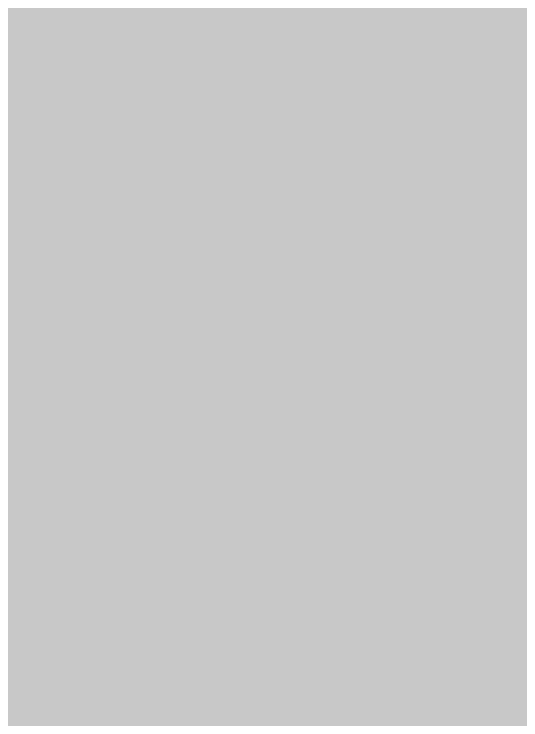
# Model space of a CAD drawing. Header units: inches. Extents: x 22 to 371, y 55 to 284.
# Drawn here: x 85.148 to 85.586, y 93.276 to 93.888 of the extents above; entities that cross this region are included whole.
import ezdxf

# ---------------------------------------------------------------- set-up
doc = ezdxf.new("R2010")
doc.units = ezdxf.units.IN
for name, color, linetype in [('Bottom Layer', 5, 'Continuous'), ('Top Layer', 1, 'Continuous'), ('Top Paste', 8, 'Continuous'), ('Top Solder', 216, 'Continuous')]:
    doc.layers.add(name, color=color, linetype=linetype)

# ---------------------------------------------------------------- blocks, each defined once
blk = doc.blocks.new('C___0805_418')
at = {"layer": 'Top Layer'}
blk.add_hatch(color=1, dxfattribs=at).paths.add_polyline_path([(0.50801, 0.762), (1.52401, 0.762), (1.52401, -0.762), (0.50801, -0.762)])
at = {"layer": 'Top Paste'}
blk.add_hatch(color=8, dxfattribs=at).paths.add_polyline_path([(0.50801, 0.762), (1.52401, 0.762), (1.52401, -0.762), (0.50801, -0.762)])
at = {"layer": 'Top Solder'}
blk.add_hatch(color=216, dxfattribs=at).paths.add_polyline_path([(0.43801, 0.832), (1.59401, 0.832), (1.59401, -0.832), (0.43801, -0.832)])

msp = doc.modelspace()

# ---------------------------------------------------------------- hatches: boundary and pattern name
at = {"layer": 'Bottom Layer'}
h = msp.add_hatch(color=5, dxfattribs=at)
h.paths.add_polyline_path([(148.2344, 68.4022), (141.5542, 68.4022), (138.811, 65.65899), (36.449, 65.659), (36.449, 96.393), (56.4896, 96.393), (59.79159, 99.69499), (70.28981, 99.69499), (70.34703, 99.65676), (70.65857, 99.52772), (70.98929, 99.46193), (71.3265, 99.46193), (71.65723, 99.52772), (71.96876, 99.65676), (72.02598, 99.69499), (148.2344, 99.69499)])
h.paths.add_polyline_path([(81.20233, 98.62065), (79.65251, 98.62065), (79.65251, 98.07814), (79.62089, 98.0018), (79.62089, 97.7814), (79.65251, 97.70506), (79.65251, 97.18496), (81.20233, 97.18496)], flags=0)
h.paths.add_polyline_path([(90.043, 98.1202), (87.8078, 98.1202), (87.8078, 95.758), (90.043, 95.758)], flags=0)
h.paths.add_polyline_path([(52.93722, 95.4022), (52.71682, 95.4022), (52.51321, 95.31786), (52.35736, 95.16201), (52.27302, 94.9584), (52.27302, 94.738), (52.35736, 94.53439), (52.51321, 94.37854), (52.71682, 94.2942), (52.93722, 94.2942), (53.14084, 94.37854), (53.29668, 94.53439), (53.38102, 94.738), (53.38102, 94.9584), (53.29668, 95.16201), (53.14084, 95.31786)], flags=0)
h.paths.add_polyline_path([(98.1964, 95.3564), (91.32628, 95.3564), (91.32628, 93.9207), (98.1964, 93.9207)], flags=0)
h.paths.add_polyline_path([(116.332, 94.2848), (105.6894, 94.2848), (105.6894, 92.7354), (116.332, 92.7354)], flags=0)
h.paths.add_polyline_path([(71.3265, 95.56562), (70.98929, 95.56562), (70.65857, 95.49983), (70.34703, 95.37079), (70.06665, 95.18345), (69.82821, 94.945), (69.64087, 94.66463), (69.51182, 94.35309), (69.44604, 94.02236), (69.44604, 93.68516), (69.51182, 93.35443), (69.64087, 93.04289), (69.82821, 92.76252), (70.06665, 92.52407), (70.34703, 92.33673), (70.65857, 92.20769), (70.98929, 92.14191), (71.3265, 92.14191), (71.65723, 92.20769), (71.96876, 92.33673), (72.24914, 92.52407), (72.48758, 92.76252), (72.67492, 93.04289), (72.80397, 93.35443), (72.86975, 93.68516), (72.86975, 94.02236), (72.80397, 94.35309), (72.67492, 94.66463), (72.48758, 94.945), (72.24914, 95.18345), (71.96876, 95.37079), (71.65723, 95.49983)], flags=0)
h.paths.add_polyline_path([(132.87907, 93.04711), (126.4412, 93.04711), (126.4412, 91.48707), (126.4412, 91.0336), (121.6914, 91.0336), (121.6914, 89.4842), (129.286, 89.4842), (130.0288, 90.227), (131.28887, 91.48707), (132.87907, 91.48707)], flags=0)
h.paths.add_polyline_path([(61.60645, 88.92806), (60.05662, 88.92806), (60.05662, 87.49237), (61.60645, 87.49237)], flags=0)
h.paths.add_polyline_path([(53.70705, 88.74005), (52.15722, 88.74005), (52.15722, 87.30436), (53.70705, 87.30436)], flags=0)
h.paths.add_polyline_path([(50.76065, 86.05303), (49.21082, 86.05303), (49.21082, 84.61734), (50.76065, 84.61734)], flags=0)
h.paths.add_polyline_path([(116.332, 85.7504), (105.6894, 85.7504), (105.6894, 84.201), (116.332, 84.201)], flags=0)
h.paths.add_polyline_path([(64.948, 83.39924), (63.39818, 83.39924), (63.39818, 81.96355), (64.948, 81.96355)], flags=0)
h.paths.add_polyline_path([(60.23485, 83.39924), (58.68502, 83.39924), (58.68502, 81.96355), (60.23485, 81.96355)], flags=0)
h.paths.add_polyline_path([(98.933, 82.6008), (91.4146, 82.6008), (91.4146, 81.0514), (98.933, 81.0514)], flags=0)
h.paths.add_polyline_path([(117.37639, 82.55), (105.00202, 82.55), (105.00202, 81.0006), (117.37639, 81.0006)], flags=0)
h.paths.add_polyline_path([(63.23205, 81.31644), (61.68222, 81.31644), (61.68222, 80.00225), (61.68222, 79.88075), (61.68222, 79.67775), (61.68222, 78.36356), (63.23205, 78.36356), (63.23205, 79.67775), (63.23205, 79.79925), (63.23205, 80.00225)], flags=0)
h.paths.add_polyline_path([(60.23485, 81.31644), (58.68502, 81.31644), (58.68502, 80.00225), (58.68502, 79.88075), (58.68502, 79.67775), (58.68502, 78.36356), (60.23485, 78.36356), (60.23485, 79.67775), (60.23485, 79.79925), (60.23485, 80.00225)], flags=0)
h.paths.add_polyline_path([(45.4914, 82.5754), (39.1922, 82.5754), (39.1922, 78.232), (45.4914, 78.232)], flags=0)
h.paths.add_polyline_path([(73.9902, 82.0674), (67.9704, 82.0674), (67.9704, 77.724), (73.9902, 77.724)], flags=0)
h.paths.add_polyline_path([(60.23485, 77.71645), (58.68502, 77.71645), (58.68502, 76.28076), (60.23485, 76.28076)], flags=0)
h.paths.add_polyline_path([(63.39818, 77.71645), (63.23205, 77.71645), (63.19517, 77.71645), (61.68222, 77.71645), (61.68222, 76.28076), (63.19517, 76.28076), (63.23205, 76.28075), (63.39818, 76.28075), (63.43505, 76.28076), (64.948, 76.28076), (64.948, 77.71645), (63.43505, 77.71645)], flags=0)
h.paths.add_polyline_path([(81.63602, 77.34625), (80.0862, 77.34625), (80.0862, 75.91056), (81.63602, 75.91056)], flags=0)
h.paths.add_polyline_path([(77.01322, 77.34625), (75.4634, 77.34625), (75.4634, 75.91056), (77.01322, 75.91056)], flags=0)
h.paths.add_polyline_path([(51.51162, 77.34625), (49.9618, 77.34625), (49.9618, 75.91056), (51.51162, 75.91056)], flags=0)
h.paths.add_polyline_path([(47.90482, 77.34625), (46.355, 77.34625), (46.355, 75.91056), (47.90482, 75.91056)], flags=0)
h.paths.add_polyline_path([(94.5388, 77.8764), (92.6846, 77.8764), (92.6846, 75.9968), (90.9828, 75.9968), (90.9828, 74.0918), (94.5388, 74.0918)], flags=0)
h.paths.add_polyline_path([(81.63602, 74.84625), (80.0862, 74.84625), (80.0862, 73.41056), (81.63602, 73.41056)], flags=0)
h.paths.add_polyline_path([(77.01322, 74.84625), (75.4634, 74.84625), (75.4634, 73.41056), (77.01322, 73.41056)], flags=0)
h.paths.add_polyline_path([(51.51162, 74.84625), (49.9618, 74.84625), (49.9618, 73.41056), (51.51162, 73.41056)], flags=0)
h.paths.add_polyline_path([(47.90482, 74.84625), (46.355, 74.84625), (46.355, 73.41056), (47.90482, 73.41056)], flags=0)
h.paths.add_polyline_path([(97.5614, 77.8764), (95.7072, 77.8764), (95.7072, 73.0504), (100.4824, 73.0504), (100.4824, 74.549), (97.5614, 74.549)], flags=0)
h.paths.add_polyline_path([(145.48745, 72.61105), (143.93762, 72.61105), (143.93762, 71.17536), (145.48745, 71.17536)], flags=0)
h.paths.add_polyline_path([(81.63602, 72.34625), (80.0862, 72.34625), (80.0862, 70.91056), (81.63602, 70.91056)], flags=0)
h.paths.add_polyline_path([(77.01322, 72.34625), (75.4634, 72.34625), (75.4634, 70.91056), (77.01322, 70.91056)], flags=0)
h.paths.add_polyline_path([(51.51162, 72.34625), (49.9618, 72.34625), (49.9618, 70.91056), (51.51162, 70.91056)], flags=0)
h.paths.add_polyline_path([(47.90482, 72.34625), (46.355, 72.34625), (46.355, 70.91056), (47.90482, 70.91056)], flags=0)
at = {"layer": 'Top Layer'}
msp.add_hatch(color=1, dxfattribs=at).paths.add_polyline_path([(75.311, 91.8464), (75.9968, 91.1606), (83.64671, 91.1606), (84.3026, 91.81648), (84.3026, 94.4118), (85.86412, 94.4118), (86.88049, 95.42817), (87.66428, 95.42817), (88.00846, 95.77235), (88.06651, 95.77235), (88.06651, 95.79736), (88.28351, 95.79736), (88.28351, 94.86736), (88.28351, 94.84737), (88.28749, 94.84737), (88.28749, 94.65282), (88.28749, 94.47137), (88.8492, 93.90966), (88.8492, 88.9), (88.0872, 88.138), (68.5038, 88.138), (68.5038, 96.2152), (75.311, 96.2152)])

# ---------------------------------------------------------------- block references
msp.add_blockref('C___0805_418', (84.28969, 93.11457))

doc.saveas('drawing.dxf')
